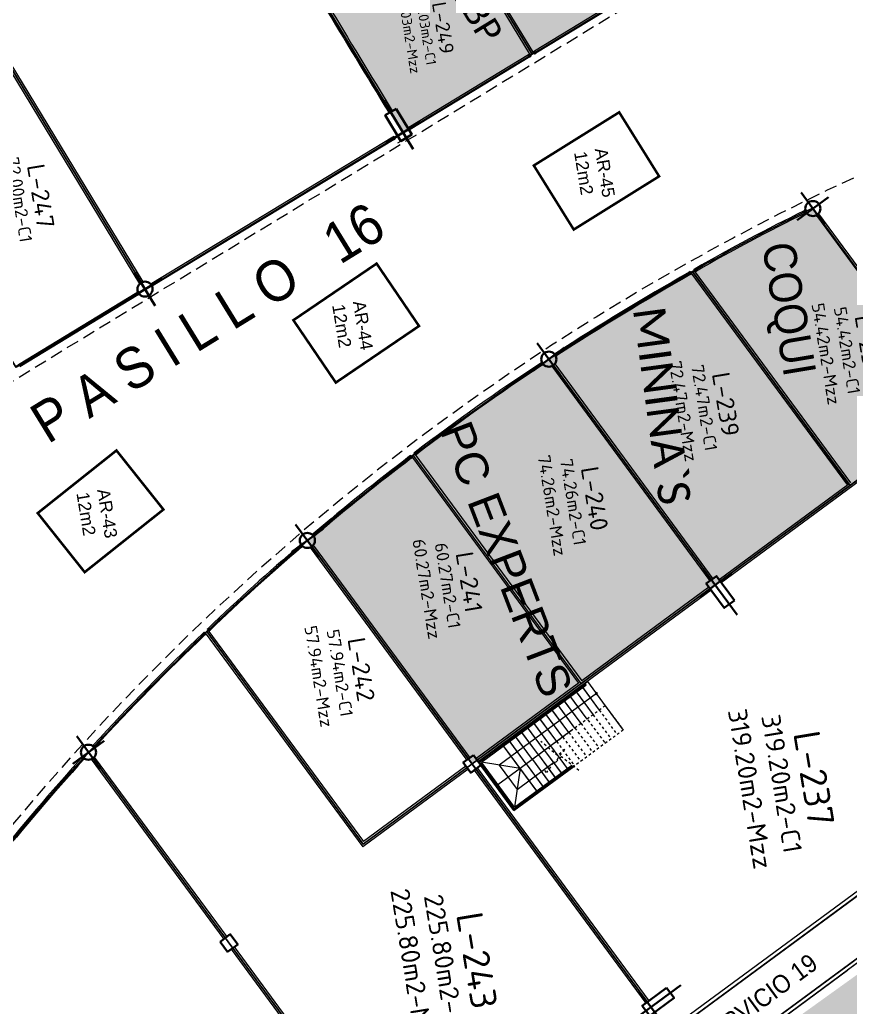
# Model space of a CAD drawing. Header units: metres. Extents: x 2 to 659295185, y -28 to 1124222152.
# Drawn here: x 655513.14 to 655546.15, y 1126177.2 to 1126216.45 of the extents above; entities that cross this region are included whole.
import ezdxf
from ezdxf.enums import TextEntityAlignment as Align

# ---------------------------------------------------------------- set-up
doc = ezdxf.new("R2010")
doc.units = ezdxf.units.M
doc.header["$MEASUREMENT"] = 0
for name, pattern in [('CCSM_C1_CUERPO CK$0$HIDDEN', [0.375, 0.25, -0.125]), ('CCSM_C1_CUERPO NS$0$CONTINUA', [0]), ('CONTINUA', [0]), ('DASHDOT', [1, 0.5, -0.25, 0, -0.25]), ('DASHED', [0.75, 0.5, -0.25]), ('HIDDEN', [0.375, 0.25, -0.125])]:
    doc.linetypes.add(name, pattern=pattern)
doc.layers.get('0').update_dxf_attribs({"linetype": 'CONTINUOUS'})
for name, color, linetype in [('CCSM_C1_CUERPO BJ$0$A-LOCAL ID', 7, 'CONTINUOUS'), ('CCSM_C1_CUERPO BJ$0$ID_Nº LOCAL', 7, 'CONTINUOUS'), ('CCSM_C1_CUERPO G$0$A-AREAS COMERCIALES', 151, 'CONTINUOUS'), ('CCSM_C1_CUERPO G$0$A_Paredes', 2, 'CONTINUOUS'), ('CCSM_C1_CUERPO NS$0$A-FRENTE DE LOCAL', 4, 'CONTINUOUS'), ('CCSM_C1_CUERPO NS$0$A-LOCAL ID', 7, 'CONTINUOUS'), ('CCSM_C1_CUERPO NS$0$A-MARCOS LOCALES', 4, 'CONTINUOUS'), ('CCSM_C1_CUERPO NS$0$A-PARED', 2, 'CCSM_C1_CUERPO NS$0$CONTINUA'), ('CCSM_C1_CUERPO NS$0$ID_AREA EXACTA', 7, 'CONTINUOUS'), ('CCSM_C1_CUERPO NS$0$ID_Nº LOCAL', 7, 'CONTINUOUS'), ('CCSM_C1_CUERPO NS$0$ID_RUBRO', 7, 'CONTINUOUS'), ('CCSM_XREF KIOSKOSE$0$Kiosco General', 154, 'CONTINUOUS')]:
    doc.layers.add(name, color=color, linetype=linetype)
doc.layers.add('CCSM_C1_CUERPO NS$0$A-AREAS COMERCIALES', color=151, linetype='CONTINUOUS', plot=False)
for name, color, linetype, lineweight in [('CCSM_XREF ESTRUCTURA15$0$E-CA-COLUMNA', 2, 'CONTINUOUS', 35), ('CCSM_XREF ESTRUCTURA15$0$E-CN-COLUMNA', 2, 'CONTINUOUS', 35), ('LOCALES ASIGNADOS', 41, 'DASHDOT', 0), ('LOCALES PROPIOS', 101, 'CONTINUA', 0), ('NOMBRES LOCATARIOS', 7, 'CONTINUA', 0), ('XREF ESCALERAS', 252, 'CONTINUOUS', 0)]:
    doc.layers.add(name, color=color, linetype=linetype, lineweight=lineweight)
doc.styles.add('CCSM_C1_CUERPO BJ$0$ROMANS', font='romans__.ttf')
doc.styles.add('CCSM_C1_CUERPO BJ$0$sigo', font='arial.ttf', dxfattribs={"width": 0.9})
doc.styles.add('CCSM_C1_CUERPO NS$0$ROMANS', font='romans__.ttf')
doc.styles.add('CCSM_XREF KIOSKOSE$0$Standard', font='txt')
doc.styles.add('ROMANS', font='romans.shx', dxfattribs={"height": 7.5})
doc.styles.add('SIGO', font='arial.ttf', dxfattribs={"width": 0.9})
doc.styles.get("Standard").update_dxf_attribs({"font": 'tahoma.ttf'})
doc.styles.add('XX', font='')
doc.styles.get('XX').set_extended_font_data('Arial Black')

# ---------------------------------------------------------------- blocks, each defined once
blk = doc.blocks.new('CCSM_C1_CUERPO NS$0$MARCO LOCAL-COLUMNA')
for points in [[(-0.05, -0.05), (-0.05, 0), (0.05, 0), (0.05, -0.05)], [(-0.045, -0.045), (-0.045, -0.005), (0.045, -0.005), (0.045, -0.045)]]:
    blk.add_lwpolyline(points, close=True)
blk = doc.blocks.new('CCSM_C1_CUERPO NS$0$MARCO-PARED')
for points in [[(-0.14, 0.05), (-0.09, 0.05), (-0.09, -0.05), (-0.14, -0.05)], [(-0.135, 0.045), (-0.095, 0.045), (-0.095, -0.045), (-0.135, -0.045)], [(-0.075, 0.05), (-0.075, 0.045), (-0.085, 0.045), (-0.085, 0), (0.085, 0), (0.085, 0.045), (0.075, 0.045), (0.075, 0.05), (0.09, 0.05), (0.09, -0.005), (-0.09, -0.005), (-0.09, 0.05)], [(0.14, 0.05), (0.09, 0.05), (0.09, -0.05), (0.14, -0.05)], [(0.135, 0.045), (0.095, 0.045), (0.095, -0.045), (0.135, -0.045)]]:
    blk.add_lwpolyline(points, close=True)
blk = doc.blocks.new('CCSM_C1_CUERPO NS$0$MARCO LOCAL-PARED')
for points in [[(655585.328, 1126575.539), (655585.378, 1126575.539), (655585.378, 1126575.439), (655585.328, 1126575.439)], [(655585.333, 1126575.534), (655585.373, 1126575.534), (655585.373, 1126575.444), (655585.333, 1126575.444)], [(655585.393, 1126575.539), (655585.393, 1126575.534), (655585.383, 1126575.534), (655585.383, 1126575.489), (655585.553, 1126575.489), (655585.553, 1126575.534), (655585.543, 1126575.534), (655585.543, 1126575.539), (655585.558, 1126575.539), (655585.558, 1126575.484), (655585.378, 1126575.484), (655585.378, 1126575.539)], [(655585.608, 1126575.539), (655585.558, 1126575.539), (655585.558, 1126575.439), (655585.608, 1126575.439)], [(655585.603, 1126575.534), (655585.563, 1126575.534), (655585.563, 1126575.444), (655585.603, 1126575.444)]]:
    blk.add_lwpolyline(points, close=True)
blk = doc.blocks.new('CCSM_C1_CUERPO NS$0$IDENT LOCAL')
at = {"style": 'CCSM_C1_CUERPO NS$0$ROMANS'}
for tag, height, p in [('NºLOCAL', 0.7, (0, 2.404)), ('AREA-EXACTA', 0.5, (0, 1.7)), ('RUBRO', 0.35, (0, 0.85)), ('USO', 0.35, (0, 0))]:
    blk.add_attdef(tag, text='', height=height, dxfattribs=at).set_placement(p, align=Align.BOTTOM_CENTER)
blk = doc.blocks.new('CCSM_XREF ESTRUCTURA15$0$CCSM_COLUM REDONDA')
at = {"color": 5}
for p, q in [((0, 0.774), (0, -0.774)), ((-0.789, 0), (0.789, 0))]:
    blk.add_line(p, q, dxfattribs=at)
blk.add_circle((0, 0), 0.3)
blk = doc.blocks.new('CCSM_XREF ESTRUCTURA15$0$CCSM_COLUMNA REC')
at = {"layer": 'CCSM_XREF ESTRUCTURA15$0$E-CA-COLUMNA'}
blk.add_lwpolyline([(-0.25, -0.25), (0.25, -0.25), (0.25, 0.25), (-0.25, 0.25)], close=True, dxfattribs=at)
blk = doc.blocks.new('CCSM_XREF ESTRUCTURA15$0$COL REC 120X50')
at = {"color": 5}
for p, q in [((0, -0.789), (0, 0.789)), ((-1.474, 0), (0.774, 0))]:
    blk.add_line(p, q, dxfattribs=at)
blk.add_lwpolyline([(-0.95, -0.25), (0.25, -0.25), (0.25, 0.25), (-0.95, 0.25)], close=True)
blk = doc.blocks.new('CCSM_XREF ESTRUCTURA15$0$COLUM L 120x120')
at = {"color": 5}
for p, q in [((0, 1.095), (0, -0.482)), ((1.474, 0), (-0.774, 0))]:
    blk.add_line(p, q, dxfattribs=at)
blk.add_lwpolyline([(0.95, 0.25), (0.25, 0.25), (0.25, 0.95), (-0.25, 0.95), (-0.25, -0.25), (0.95, -0.25)], close=True)
blk = doc.blocks.new('CCSM_C1_CUERPO BJ$0$IDENT LOCAL')
at = {"style": 'CCSM_C1_CUERPO BJ$0$ROMANS'}
for tag, height, p in [('AREA-EXACTA', 0.5, (0.587, 0.096)), ('NºLOCAL', 0.7, (1.17, 0.119)), ('RUBRO', 0.35, (0, 0)), ('USO', 0.35, (-0.587, -0.096))]:
    blk.add_attdef(tag, text='', height=height, rotation=279.3085, dxfattribs=at).set_placement(p, align=Align.BOTTOM_CENTER)
blk = doc.blocks.new('stairs3')
for p, q in [((655563.519, 1126395.991), (655562.335, 1126395.797)), ((655563.519, 1126395.991), (655562.335, 1126395.797)), ((655563.103, 1126391.667), (655565.383, 1126392.04))]:
    blk.add_line(p, q)
at = {"layer": 'XREF ESCALERAS'}
for p, q in [((655564.703, 1126396.185), (655563.519, 1126395.991)), ((655564.703, 1126396.185), (655563.519, 1126395.991)), ((655565.575, 1126390.866), (655564.703, 1126396.185)), ((655565.575, 1126390.866), (655564.703, 1126396.185)), ((655564.752, 1126395.889), (655563.568, 1126395.695)), ((655564.663, 1126395.874), (655563.568, 1126395.695)), ((655564.111, 1126396.088), (655564.887, 1126391.356)), ((655565.472, 1126390.94), (655564.637, 1126396.034)), ((655565.529, 1126390.899), (655564.686, 1126396.041)), ((655564.752, 1126395.889), (655564.712, 1126395.882)), ((655564.8, 1126395.593), (655563.616, 1126395.399)), ((655564.711, 1126395.578), (655563.616, 1126395.399)), ((655564.8, 1126395.593), (655564.761, 1126395.586)), ((655563.665, 1126395.103), (655564.849, 1126395.297)), ((655563.665, 1126395.103), (655564.76, 1126395.282)), ((655563.713, 1126394.807), (655564.897, 1126395.001)), ((655563.713, 1126394.807), (655564.808, 1126394.986)), ((655564.809, 1126395.29), (655564.849, 1126395.297)), ((655564.858, 1126394.994), (655564.897, 1126395.001)), ((655563.762, 1126394.511), (655564.946, 1126394.705)), ((655563.762, 1126394.511), (655564.857, 1126394.69)), ((655564.906, 1126394.698), (655564.946, 1126394.705)), ((655563.785, 1126394.367), (655564.198, 1126391.846)), ((655563.81, 1126394.215), (655564.994, 1126394.409)), ((655563.81, 1126394.215), (655564.906, 1126394.394)), ((655564.955, 1126394.402), (655564.994, 1126394.409)), ((655563.859, 1126393.919), (655565.043, 1126394.113)), ((655563.859, 1126393.919), (655564.954, 1126394.098)), ((655563.907, 1126393.622), (655565.091, 1126393.817)), ((655563.907, 1126393.622), (655565.003, 1126393.802)), ((655565.003, 1126394.106), (655565.043, 1126394.113)), ((655565.052, 1126393.81), (655565.091, 1126393.817)), ((655562.762, 1126393.435), (655562.723, 1126393.428)), ((655563.956, 1126393.326), (655565.14, 1126393.521)), ((655563.956, 1126393.326), (655565.051, 1126393.506)), ((655565.1, 1126393.514), (655565.14, 1126393.521)), ((655563.207, 1126390.478), (655562.73, 1126393.384)), ((655563.24, 1126390.524), (655562.772, 1126393.38)), ((655562.811, 1126393.139), (655562.772, 1126393.132)), ((655563.207, 1126390.478), (655562.787, 1126393.04)), ((655564.004, 1126393.03), (655562.82, 1126392.836)), ((655563.281, 1126390.581), (655562.823, 1126393.374)), ((655563.956, 1126393.326), (655562.86, 1126393.147)), ((655564.004, 1126393.03), (655562.909, 1126392.851)), ((655564.004, 1126393.03), (655565.188, 1126393.224)), ((655564.004, 1126393.03), (655565.1, 1126393.21)), ((655565.149, 1126393.218), (655565.188, 1126393.224)), ((655562.86, 1126392.843), (655562.82, 1126392.836)), ((655564.053, 1126392.734), (655562.869, 1126392.54)), ((655564.053, 1126392.734), (655562.957, 1126392.555)), ((655563.703, 1126391.159), (655563.412, 1126392.933)), ((655564.026, 1126392.897), (655564.198, 1126391.846)), ((655564.053, 1126392.734), (655565.237, 1126392.928)), ((655564.053, 1126392.734), (655565.148, 1126392.914)), ((655564.101, 1126392.438), (655565.286, 1126392.632)), ((655564.101, 1126392.438), (655565.197, 1126392.618)), ((655565.198, 1126392.922), (655565.237, 1126392.928)), ((655565.246, 1126392.626), (655565.286, 1126392.632)), ((655562.908, 1126392.547), (655562.869, 1126392.54)), ((655564.101, 1126392.438), (655562.917, 1126392.244)), ((655562.957, 1126392.251), (655562.917, 1126392.244)), ((655564.101, 1126392.438), (655563.006, 1126392.259)), ((655564.15, 1126392.142), (655565.334, 1126392.336)), ((655564.15, 1126392.142), (655565.245, 1126392.322)), ((655565.295, 1126392.33), (655565.334, 1126392.336)), ((655564.15, 1126392.142), (655562.966, 1126391.948)), ((655563.005, 1126391.955), (655562.966, 1126391.948)), ((655563.014, 1126391.652), (655565.383, 1126392.04)), ((655564.15, 1126392.142), (655563.054, 1126391.963)), ((655563.103, 1126391.667), (655565.294, 1126392.026)), ((655564.198, 1126391.846), (655563.282, 1126390.581)), ((655564.198, 1126391.846), (655565.471, 1126390.94)), ((655564.198, 1126391.846), (655564.376, 1126390.761)), ((655565.343, 1126392.034), (655565.383, 1126392.04)), ((655563.014, 1126391.652), (655563.054, 1126391.659)), ((655564.887, 1126391.356), (655563.703, 1126391.162)), ((655563.207, 1126390.478), (655565.575, 1126390.866)), ((655563.207, 1126390.478), (655565.575, 1126390.866)), ((655563.24, 1126390.524), (655565.529, 1126390.899)), ((655563.281, 1126390.581), (655565.472, 1126390.94)), ((655564.384, 1126390.711), (655564.391, 1126390.672)), ((655564.384, 1126390.711), (655564.391, 1126390.672)), ((655565.529, 1126390.899), (655565.575, 1126390.866)), ((655563.24, 1126390.524), (655563.207, 1126390.478))]:
    blk.add_line(p, q, dxfattribs=at)
at = {"layer": 'XREF ESCALERAS', "linetype": 'HIDDEN', "ltscale": 0.02}
for p, q in [((655563.519, 1126395.991), (655562.335, 1126395.797)), ((655562.335, 1126395.797), (655562.73, 1126393.384)), ((655563.568, 1126395.695), (655562.383, 1126395.501)), ((655563.616, 1126395.399), (655562.432, 1126395.205)), ((655563.616, 1126395.103), (655562.432, 1126394.909)), ((655563.713, 1126394.807), (655562.529, 1126394.613)), ((655563.762, 1126394.511), (655562.577, 1126394.317)), ((655563.81, 1126394.215), (655562.626, 1126394.02)), ((655563.859, 1126393.919), (655562.674, 1126393.724))]:
    blk.add_line(p, q, dxfattribs=at)
at = {"layer": 'XREF ESCALERAS', "linetype": 'CCSM_C1_CUERPO CK$0$HIDDEN', "ltscale": 0.02}
for p, q in [((655563.519, 1126395.991), (655563.785, 1126394.367)), ((655563.519, 1126395.991), (655564.026, 1126392.897)), ((655563.907, 1126393.622), (655562.723, 1126393.428)), ((655562.787, 1126393.04), (655562.73, 1126393.384)), ((655563.956, 1126393.326), (655562.772, 1126393.132))]:
    blk.add_line(p, q, dxfattribs=at)
for points in [[(655562.479, 1126393.412), (655563.342, 1126393.318), (655563.365, 1126392.919), (655563.46, 1126393.624), (655563.491, 1126393.243), (655564.362, 1126393.185)], [(655563.606, 1126391.749), (655563.412, 1126392.933), (655563.342, 1126392.457), (655563.486, 1126392.485)]]:
    blk.add_lwpolyline(points, dxfattribs=at)
at = {"layer": 'XREF ESCALERAS'}
blk.add_circle((655564.111, 1126396.088), 0.0379, dxfattribs=at)
blk.add_arc((655564.662, 1126396.031), 0.0258, 22.8201, 174.2948, dxfattribs=at)
blk = doc.blocks.new('IDENT LOCAL')
at = {"style": 'ROMANS'}
for tag, height, p in [('NºLOCAL', 0.7, (0, 1.514)), ('AREA-EXACTA', 0.5, (0, 0.85)), ('RUBRO', 0.35, (0, 0)), ('USO', 0.35, (0, -0.85))]:
    blk.add_attdef(tag, text='', height=height, dxfattribs=at).set_placement(p, align=Align.BOTTOM_CENTER)

msp = doc.modelspace()

# ---------------------------------------------------------------- hatches: boundary and pattern name
at = {"layer": 'LOCALES ASIGNADOS'}
for points in [[(655538.633, 1126218.2003), (655535.5201, 1126223.3357), (655530.3859, 1126220.2177), (655533.504, 1126215.0869)], [(655531.118, 1126186.8678), (655540.7803, 1126193.984), (655534.1729, 1126202.9554), (655532.5002, 1126201.8318), (655530.1558, 1126200.1664), (655528.7791, 1126199.1404), (655527.7193, 1126198.3171), (655526.4931, 1126197.3416), (655524.5736, 1126195.7537)]]:
    msp.add_hatch(color=256, dxfattribs=at).paths.add_polyline_path(points)
h = msp.add_hatch(color=256, dxfattribs=at)
edge = h.paths.add_edge_path()
edge.add_arc((655975.9593, 1126497.1278), 571.6129, 216.511196, 228.853005)
edge.add_line((655599.8419, 1126066.6896), (655654.2207, 1126142.3808))
edge.add_line((655654.2207, 1126142.3808), (655642.4814, 1126214.0024))
edge.add_line((655642.4814, 1126214.0024), (655582.0935, 1126204.1044))
edge.add_line((655582.0935, 1126204.1044), (655516.5308, 1126157.0296))
h = msp.add_hatch(color=256, dxfattribs=at)
h.dxf.hatch_style = 1
edge = h.paths.add_edge_path()
edge.add_line((655550.4425, 1126201.1002), (655544.6568, 1126208.9628))
edge.add_arc((655577.3099, 1126141.6386), 74.825, 115.873988, 120.011196)
edge.add_line((655539.8848, 1126206.4316), (655546.1446, 1126197.9348))
edge.add_line((655546.1446, 1126197.9348), (655550.4425, 1126201.1002))
h = msp.add_hatch(color=256, dxfattribs=at)
h.dxf.hatch_style = 1
h.paths.add_polyline_path([(655539.8804, 1126206.4348), (655539.2665, 1126206.0764), (655538.3795, 1126205.5598), (655537.1941, 1126204.8521), (655536.1976, 1126204.2415), (655535.2521, 1126203.6485), (655534.1729, 1126202.9554), (655540.7803, 1126193.984), (655546.142, 1126197.9328)])
at = {"layer": 'LOCALES PROPIOS'}
msp.add_hatch(color=101, dxfattribs=at).paths.add_polyline_path([(655533.504, 1126215.0869), (655530.3859, 1126220.2177), (655525.2427, 1126217.0943), (655528.3786, 1126211.9716)])

# ---------------------------------------------------------------- linework, layer by layer
for points in [[(655539.8804, 1126206.4348), (655546.142, 1126197.9328), (655540.7803, 1126193.984), (655534.1729, 1126202.9554), (655535.2521, 1126203.6485), (655536.1976, 1126204.2415), (655537.1941, 1126204.8521), (655538.3795, 1126205.5598), (655539.2665, 1126206.0764), (655539.8804, 1126206.4348)], [(655534.1729, 1126202.9554), (655540.7803, 1126193.984), (655531.118, 1126186.8678), (655524.5736, 1126195.7537), (655526.4931, 1126197.3416), (655527.7193, 1126198.3171), (655528.7791, 1126199.1404), (655530.1558, 1126200.1664), (655532.5002, 1126201.8318), (655534.1729, 1126202.9554)], [(655557.707, 1126191.2366), (655550.4425, 1126201.1002), (655531.118, 1126186.8678), (655539.0051, 1126176.1587), (655531.118, 1126186.8678), (655550.4425, 1126201.1002), (655558.3296, 1126190.3911), (655539.0051, 1126176.1587)], [(655550.4426, 1126201.1001), (655531.118, 1126186.8678), (655539.0047, 1126176.1584), (655558.3297, 1126190.3911), (655550.4425, 1126201.1002)], [(655524.5787, 1126195.7468), (655539.0051, 1126176.1587), (655518.8754, 1126161.3334), (655507.4987, 1126176.776), (655508.793, 1126178.5898), (655511.8034, 1126182.5641), (655513.0356, 1126184.0759), (655514.4291, 1126185.7131), (655515.1944, 1126186.5815), (655515.877, 1126187.3262), (655517.29, 1126188.8437), (655518.3436, 1126189.9339), (655520.0432, 1126191.6229), (655521.3865, 1126192.9001), (655522.237, 1126193.6837), (655523.1271, 1126194.4838), (655523.8599, 1126195.1278), (655524.5787, 1126195.7468), (655524.6051, 1126195.7109)], [(655515.8719, 1126187.3331), (655529.3428, 1126169.0426), (655518.8765, 1126161.332), (655507.5003, 1126176.7782), (655508.7948, 1126178.5886), (655512.3024, 1126183.1838), (655515.8719, 1126187.3331)]]:
    msp.add_lwpolyline(points)
at = {"linetype": 'Continuous'}
msp.add_lwpolyline([(655513.5699, 1126202.9726), (655513.6979, 1126203.0508)], dxfattribs=at)
msp.add_lwpolyline([(655513.5699, 1126202.9726), (655513.6979, 1126203.0508)], dxfattribs=at)
at = {"layer": 'CCSM_C1_CUERPO G$0$A-AREAS COMERCIALES', "lineweight": 5}
msp.add_lwpolyline([(655641.3334, 1126213.7383), (655641.3576, 1126213.5902), (655642.5917, 1126213.7925), (655654.2996, 1126142.3627), (655599.8529, 1126066.5759, -0.053332), (655516.3654, 1126157.001), (655579.6821, 1126203.6331)], format="xyb", close=True, dxfattribs=at)
msp.add_lwpolyline([(655646.49, 1126190.0099), (655654.2997, 1126142.363), (655599.8531, 1126066.5761, -0.053332), (655516.3656, 1126157.0013), (655579.6822, 1126203.6334), (655641.3335, 1126213.7385), (655641.3578, 1126213.5905), (655642.5919, 1126213.7927), (655643.9016, 1126205.8023), (655639.7982, 1126205.1297), (655641.0926, 1126197.2328), (655636.3132, 1126196.4494), (655637.6072, 1126188.5547), (655646.49, 1126190.0099)], format="xyb", dxfattribs=at)
at = {"layer": 'CCSM_C1_CUERPO G$0$A_Paredes', "lineweight": 5}
for p, q in [((655516.5759, 1126156.9698), (655579.6969, 1126203.4838)), ((655520.2087, 1126162.3155), (655558.39, 1126190.4356)), ((655537.5428, 1126172.4117), (655546.0459, 1126178.6742))]:
    msp.add_line(p, q, dxfattribs=at)
for points in [[(655529.3142, 1126169.2078), (655558.1802, 1126190.4674), (655557.6465, 1126191.1921)], [(655552.6337, 1126184.3331), (655552.9301, 1126183.9306), (655537.2175, 1126172.3584)], [(655536.4976, 1126171.8283), (655552.9303, 1126183.9308)], [(655537.2175, 1126172.3584), (655552.9301, 1126183.9306)], [(655549.5121, 1126181.2269), (655546.0459, 1126178.6742)]]:
    msp.add_lwpolyline(points, dxfattribs=at)
at = {"layer": 'CCSM_C1_CUERPO NS$0$A-AREAS COMERCIALES', "lineweight": 5}
msp.add_lwpolyline([(655515.3484, 1126233.6921, -0.0057824), (655509.271, 1126244.5209), (655487.3743, 1126232.5624, 0.0115459), (655500.785, 1126209.2537), (655511.892, 1126215.9989), (655518.1201, 1126205.7416), (655528.3768, 1126211.9705, -0.0056976), (655515.3484, 1126233.6921, -0.0112201)], format="xyb", dxfattribs=at)
for points in [[(655538.6335, 1126218.1995), (655535.5158, 1126223.3331), (655530.3875, 1126220.2187), (655533.5052, 1126215.085)], [(655533.5052, 1126215.085), (655530.3875, 1126220.2187), (655525.2591, 1126217.1042), (655528.3768, 1126211.9705)], [(655539.0051, 1126176.1587), (655558.3297, 1126190.3911), (655550.4425, 1126201.1002), (655531.118, 1126186.8678)], [(655539.0051, 1126176.1587), (655558.3297, 1126190.3911), (655550.4425, 1126201.1002), (655531.118, 1126186.8678)]]:
    msp.add_lwpolyline(points, close=True, dxfattribs=at)
for points in [[(655512.966, 1126202.6703), (655518.1201, 1126205.7416), (655511.892, 1126215.9989), (655506.7627, 1126212.8839), (655508.1485, 1126210.5961), (655508.1485, 1126210.5961), (655508.1529, 1126210.5908), (655512.966, 1126202.6703)], [(655512.966, 1126202.6703), (655508.152, 1126210.5903), (655506.7632, 1126212.8832), (655511.8877, 1126215.9962), (655518.12, 1126205.7416), (655512.9936, 1126202.6235), (655512.966, 1126202.6703)]]:
    msp.add_lwpolyline(points, dxfattribs=at)
for points in [[(655550.4425, 1126201.1002), (655544.6568, 1126208.9628, 0.0180539), (655539.8848, 1126206.4316), (655546.1446, 1126197.9348)], [(655546.1446, 1126197.9348), (655539.8842, 1126206.4297, 0.0151278), (655534.1729, 1126202.9554), (655540.7803, 1126193.984)], [(655535.4614, 1126190.0667), (655528.7808, 1126199.138, -0.0176521), (655534.1729, 1126202.9554), (655540.7803, 1126193.984)], [(655535.4614, 1126190.0667), (655528.7809, 1126199.1381, 0.0127282), (655524.5736, 1126195.7537), (655531.118, 1126186.8678)], [(655531.118, 1126186.8678), (655524.5787, 1126195.7468, 0.014028), (655520.57, 1126192.1298), (655526.7919, 1126183.6817)], [(655539.0051, 1126176.1587), (655531.118, 1126186.8678), (655526.7919, 1126183.6817), (655520.57, 1126192.1298, 0.0173505), (655515.877, 1126187.3262), (655529.3428, 1126169.0426)], [(655529.3428, 1126169.0426), (655515.8719, 1126187.3331, 0.0316405), (655508.2591, 1126177.8336), (655508.0543, 1126177.977), (655507.358, 1126176.9714), (655507.391, 1126176.9223), (655518.8753, 1126161.3334)]]:
    msp.add_lwpolyline(points, format="xyb", close=True, dxfattribs=at)
at = {"layer": 'CCSM_C1_CUERPO NS$0$A-FRENTE DE LOCAL', "lineweight": 5}
for p, q in [((655538.3083, 1126218.0606), (655533.5987, 1126215.2006)), ((655538.3602, 1126217.9752), (655533.6509, 1126215.1153)), ((655533.3598, 1126215.0546), (655528.6072, 1126212.1691)), ((655533.412, 1126214.9693), (655528.6591, 1126212.0836)), ((655527.9662, 1126211.7797), (655518.3933, 1126205.966)), ((655528.0181, 1126211.6942), (655518.4452, 1126205.8806)), ((655544.8046, 1126208.6711), (655550.2244, 1126201.3121)), ((655544.8851, 1126208.7304), (655550.3049, 1126201.3714)), ((655513.087, 1126202.7392), (655517.7949, 1126205.6027)), ((655517.8469, 1126205.5172), (655513.1405, 1126202.6516))]:
    msp.add_line(p, q, dxfattribs=at)
for centre, radius, start, end in [((655576.0013, 1126144.0898), 72.0961, 116.066166, 119.967376), ((655577.3529, 1126141.5537), 74.8684, 116.142412, 119.894874), ((655594.9816, 1126109.4027), 111.63, 119.657562, 122.844036), ((655594.9853, 1126109.3967), 111.5371, 119.657959, 122.843745), ((655586.9801, 1126122.5639), 96.2339, 123.508459, 127.152896), ((655586.9802, 1126122.5638), 96.134, 123.508427, 127.152801), ((655586.8296, 1126122.7575), 95.9886, 127.318224, 130.250767), ((655586.8297, 1126122.7574), 95.8888, 127.318308, 130.250804), ((655573.7772, 1126137.2092), 76.5161, 130.307793, 133.986999), ((655573.7812, 1126137.2048), 76.422, 130.307415, 133.987503), ((655581.6711, 1126127.5813), 88.9311, 133.517965, 137.531973), ((655581.6721, 1126127.5803), 88.8324, 133.51873, 137.532069), ((655587.149, 1126122.3783), 96.484, 137.865049, 144.318506), ((655587.1513, 1126122.3764), 96.3869, 137.86507, 144.317641)]:
    msp.add_arc(centre, radius, start, end, dxfattribs=at)
at = {"layer": 'CCSM_C1_CUERPO NS$0$A-PARED', "lineweight": 5}
for p, q in [((655533.4412, 1126215.0458), (655530.3623, 1126220.1157)), ((655533.5692, 1126215.124), (655530.4905, 1126220.1935)), ((655511.9568, 1126215.7457), (655517.9052, 1126205.951)), ((655511.9568, 1126215.7457), (655517.9052, 1126205.951)), ((655512.085, 1126215.8236), (655518.0334, 1126206.0288)), ((655512.085, 1126215.8236), (655518.0334, 1126206.0288)), ((655533.5692, 1126215.124), (655533.4412, 1126215.0458)), ((655528.1647, 1126211.5492), (655528.2929, 1126211.6271)), ((655539.8212, 1126206.3942), (655539.9529, 1126206.4683)), ((655539.8212, 1126206.3942), (655546.0398, 1126197.9507)), ((655539.9529, 1126206.4683), (655546.1605, 1126198.0396)), ((655534.2848, 1126202.677), (655540.5716, 1126194.1408)), ((655534.4056, 1126202.7659), (655540.6924, 1126194.2297)), ((655528.7193, 1126199.095), (655528.8388, 1126199.1858)), ((655524.6855, 1126195.4753), (655530.9093, 1126187.0246)), ((655524.8062, 1126195.5643), (655531.0301, 1126187.1136)), ((655520.6198, 1126192.1886), (655520.5101, 1126192.0846)), ((655520.5102, 1126192.0844), (655526.776, 1126183.5768)), ((655520.6196, 1126192.1888), (655526.8078, 1126183.7866)), ((655515.9838, 1126187.0548), (655521.247, 1126179.9084)), ((655516.1046, 1126187.1437), (655521.3678, 1126179.9974)), ((655530.9611, 1126186.6591), (655526.776, 1126183.5768)), ((655530.8722, 1126186.7799), (655526.8078, 1126183.7866)), ((655531.2058, 1126186.622), (655538.0255, 1126177.3623)), ((655531.3266, 1126186.711), (655538.1463, 1126177.4513)), ((655521.5435, 1126179.5058), (655528.3632, 1126170.2461)), ((655521.6643, 1126179.5948), (655528.484, 1126170.3351))]:
    msp.add_line(p, q, dxfattribs=at)
at = {"layer": 'CCSM_C1_CUERPO NS$0$A-PARED', "linetype": 'Continuous', "lineweight": 5}
for points in [[(655522.5768, 1126221.3763, -0.0000562), (655527.82, 1126212.7439, -0.0000562)], [(655525.3617, 1126217.0788, -0.0000277), (655527.9473, 1126212.8212)]]:
    msp.add_lwpolyline(points, format="xyb", dxfattribs=at)
at = {"layer": 'CCSM_C1_CUERPO NS$0$A-PARED', "lineweight": 5}
for points in [[(655550.2857, 1126200.8915), (655541.026, 1126194.0718)], [(655528.8394, 1126199.1848), (655535.4773, 1126190.1715)], [(655528.7186, 1126199.0959), (655535.3565, 1126190.0826)], [(655546.0398, 1126197.9507), (655540.9371, 1126194.1926)], [(655540.6234, 1126193.7753), (655531.3637, 1126186.9556)], [(655540.5345, 1126193.8961), (655535.4773, 1126190.1715)], [(655535.3565, 1126190.0826), (655531.2748, 1126187.0764)]]:
    msp.add_lwpolyline(points, dxfattribs=at)
at = {"layer": 'CCSM_XREF KIOSKOSE$0$Kiosco General', "linetype": 'DASHED', "lineweight": 5}
msp.add_lwpolyline([(655553.9844, 1126227.1727), (655561.0349, 1126215.6029, 0.1763536), (655507.3778, 1126177.2268), (655497.1024, 1126192.4818)], format="xyb", close=True, dxfattribs=at)
at = {"layer": 'CCSM_XREF KIOSKOSE$0$Kiosco General', "linetype": 'DASHED', "lineweight": 5, "const_width": 0.1}
for points in [[(655535.1613, 1126208.108), (655538.5554, 1126210.2246), (655536.968, 1126212.7702), (655533.5739, 1126210.6536)], [(655529.0114, 1126204.2744), (655527.325, 1126206.7555), (655524.0168, 1126204.5069), (655525.7032, 1126202.0258)], [(655518.8516, 1126196.9809), (655516.9838, 1126199.3285), (655513.8536, 1126196.8382), (655515.7214, 1126194.4905)]]:
    msp.add_lwpolyline(points, close=True, dxfattribs=at)

# ---------------------------------------------------------------- block references
at = {"layer": 'CCSM_C1_CUERPO BJ$0$A-LOCAL ID', "lineweight": 5}
ref = msp.add_blockref('CCSM_C1_CUERPO BJ$0$IDENT LOCAL', (655522.1653, 1126201.8704), dxfattribs=dict(at, xscale=1.249999999949818, yscale=1.249999999949818, zscale=1.249999999949818, rotation=31.56480301885282))
ref.add_attrib('NºLOCAL', 'P A S I L L O   16', dxfattribs={"layer": 'CCSM_C1_CUERPO BJ$0$ID_Nº LOCAL', "height": 1.625, "rotation": 31.5648, "style": 'CCSM_C1_CUERPO BJ$0$sigo', "width": 0.9}).set_placement((655521.2819, 1126203.3082), align=Align.BOTTOM_CENTER)
ref = msp.add_blockref('CCSM_C1_CUERPO BJ$0$IDENT LOCAL', (655541.2966, 1126174.3479), dxfattribs=dict(at, xscale=0.8999999999888719, yscale=0.8999999999888719, zscale=0.8999999999888719, rotation=36.34546592928829))
ref.add_attrib('NºLOCAL', 'PASILLO DE SERVICIO 19', dxfattribs={"layer": 'CCSM_C1_CUERPO BJ$0$ID_Nº LOCAL', "height": 0.72, "rotation": 36.34547, "style": 'CCSM_C1_CUERPO BJ$0$sigo', "width": 0.9}).set_placement((655540.5765, 1126175.3265), align=Align.BOTTOM_CENTER)
at = {"layer": 'CCSM_C1_CUERPO NS$0$A-FRENTE DE LOCAL', "lineweight": 5}
for p, rotation in [((655528.779, 1126199.1404), 217.2413642363338), ((655520.57, 1126192.1297), 223.4766114236101)]:
    msp.add_blockref('CCSM_C1_CUERPO NS$0$MARCO-PARED', p, dxfattribs=dict(at, rotation=rotation))
at = {"layer": 'CCSM_C1_CUERPO NS$0$A-LOCAL ID', "lineweight": 5}
ref = msp.add_blockref('CCSM_C1_CUERPO NS$0$IDENT LOCAL', (655527.6268, 1126215.7408), dxfattribs=dict(at, xscale=0.799999999911554, yscale=0.799999999911554, zscale=0.799999999911554, rotation=279.3084512513081))
ref.add_attrib('AREA-EXACTA', '36.03m2-C1', dxfattribs={"layer": 'CCSM_C1_CUERPO NS$0$ID_AREA EXACTA', "height": 0.4, "rotation": 279.30845, "style": 'CCSM_C1_CUERPO NS$0$ROMANS'}).set_placement((655528.9689, 1126215.9608), align=Align.BOTTOM_CENTER)
ref.add_attrib('RUBRO', '36.03m2-Mzz', dxfattribs={"layer": 'CCSM_C1_CUERPO NS$0$ID_RUBRO', "height": 0.4, "rotation": 279.30845, "style": 'CCSM_C1_CUERPO NS$0$ROMANS'}).set_placement((655528.2978, 1126215.8508), align=Align.BOTTOM_CENTER)
ref.add_attrib('NºLOCAL', 'L-249', dxfattribs={"layer": 'CCSM_C1_CUERPO NS$0$ID_Nº LOCAL', "height": 0.56, "rotation": 279.30845, "style": 'CCSM_C1_CUERPO NS$0$ROMANS'}).set_placement((655529.5248, 1126216.0519), align=Align.BOTTOM_CENTER)
ref = msp.add_blockref('CCSM_C1_CUERPO NS$0$IDENT LOCAL', (655511.0508, 1126208.9569), dxfattribs=dict(at, rotation=279.3084512535203))
ref.add_attrib('AREA-EXACTA', '72.00m2-C1', dxfattribs={"layer": 'CCSM_C1_CUERPO NS$0$ID_AREA EXACTA', "height": 0.5, "rotation": 279.30845, "style": 'CCSM_C1_CUERPO NS$0$ROMANS'}).set_placement((655512.7285, 1126209.2319), align=Align.BOTTOM_CENTER)
ref.add_attrib('RUBRO', '72.00m2-Mzz', dxfattribs={"layer": 'CCSM_C1_CUERPO NS$0$ID_RUBRO', "height": 0.5, "rotation": 279.30845, "style": 'CCSM_C1_CUERPO NS$0$ROMANS'}).set_placement((655511.8897, 1126209.0944), align=Align.BOTTOM_CENTER)
ref.add_attrib('NºLOCAL', 'L-247', dxfattribs={"layer": 'CCSM_C1_CUERPO NS$0$ID_Nº LOCAL', "height": 0.7, "rotation": 279.30845, "style": 'CCSM_C1_CUERPO NS$0$ROMANS'}).set_placement((655513.4234, 1126209.3458), align=Align.BOTTOM_CENTER)
ref = msp.add_blockref('CCSM_C1_CUERPO NS$0$IDENT LOCAL', (655543.9528, 1126202.9643), dxfattribs=dict(at, rotation=279.3084512535203))
ref.add_attrib('AREA-EXACTA', '54.42m2-C1', dxfattribs={"layer": 'CCSM_C1_CUERPO NS$0$ID_AREA EXACTA', "height": 0.5, "rotation": 279.30845, "style": 'CCSM_C1_CUERPO NS$0$ROMANS'}).set_placement((655545.6304, 1126203.2393), align=Align.BOTTOM_CENTER)
ref.add_attrib('RUBRO', '54.42m2-Mzz', dxfattribs={"layer": 'CCSM_C1_CUERPO NS$0$ID_RUBRO', "height": 0.5, "rotation": 279.30845, "style": 'CCSM_C1_CUERPO NS$0$ROMANS'}).set_placement((655544.7916, 1126203.1018), align=Align.BOTTOM_CENTER)
ref.add_attrib('NºLOCAL', 'L-238', dxfattribs={"layer": 'CCSM_C1_CUERPO NS$0$ID_Nº LOCAL', "height": 0.7, "rotation": 279.30845, "style": 'CCSM_C1_CUERPO NS$0$ROMANS'}).set_placement((655546.3254, 1126203.3532), align=Align.BOTTOM_CENTER)
ref = msp.add_blockref('CCSM_C1_CUERPO NS$0$IDENT LOCAL', (655538.2782, 1126200.6851), dxfattribs=dict(at, rotation=279.3084512535203))
ref.add_attrib('AREA-EXACTA', '72.47m2-C1', dxfattribs={"layer": 'CCSM_C1_CUERPO NS$0$ID_AREA EXACTA', "height": 0.5, "rotation": 279.30845, "style": 'CCSM_C1_CUERPO NS$0$ROMANS'}).set_placement((655539.9558, 1126200.9601), align=Align.BOTTOM_CENTER)
ref.add_attrib('RUBRO', '72.47m2-Mzz', dxfattribs={"layer": 'CCSM_C1_CUERPO NS$0$ID_RUBRO', "height": 0.5, "rotation": 279.30845, "style": 'CCSM_C1_CUERPO NS$0$ROMANS'}).set_placement((655539.117, 1126200.8226), align=Align.BOTTOM_CENTER)
ref.add_attrib('NºLOCAL', 'L-239', dxfattribs={"layer": 'CCSM_C1_CUERPO NS$0$ID_Nº LOCAL', "height": 0.7, "rotation": 279.30845, "style": 'CCSM_C1_CUERPO NS$0$ROMANS'}).set_placement((655540.6508, 1126201.074), align=Align.BOTTOM_CENTER)
ref = msp.add_blockref('CCSM_C1_CUERPO NS$0$IDENT LOCAL', (655533.0654, 1126196.9393), dxfattribs=dict(at, rotation=279.3084512535203))
ref.add_attrib('AREA-EXACTA', '74.26m2-C1', dxfattribs={"layer": 'CCSM_C1_CUERPO NS$0$ID_AREA EXACTA', "height": 0.5, "rotation": 279.30845, "style": 'CCSM_C1_CUERPO NS$0$ROMANS'}).set_placement((655534.743, 1126197.2142), align=Align.BOTTOM_CENTER)
ref.add_attrib('RUBRO', '74.26m2-Mzz', dxfattribs={"layer": 'CCSM_C1_CUERPO NS$0$ID_RUBRO', "height": 0.5, "rotation": 279.30845, "style": 'CCSM_C1_CUERPO NS$0$ROMANS'}).set_placement((655533.9042, 1126197.0767), align=Align.BOTTOM_CENTER)
ref.add_attrib('NºLOCAL', 'L-240', dxfattribs={"layer": 'CCSM_C1_CUERPO NS$0$ID_Nº LOCAL', "height": 0.7, "rotation": 279.30845, "style": 'CCSM_C1_CUERPO NS$0$ROMANS'}).set_placement((655535.4379, 1126197.3281), align=Align.BOTTOM_CENTER)
ref = msp.add_blockref('CCSM_C1_CUERPO NS$0$IDENT LOCAL', (655528.0793, 1126193.6192), dxfattribs=dict(at, rotation=279.3084512535203))
ref.add_attrib('AREA-EXACTA', '60.27m2-C1', dxfattribs={"layer": 'CCSM_C1_CUERPO NS$0$ID_AREA EXACTA', "height": 0.5, "rotation": 279.30845, "style": 'CCSM_C1_CUERPO NS$0$ROMANS'}).set_placement((655529.7569, 1126193.8942), align=Align.BOTTOM_CENTER)
ref.add_attrib('RUBRO', '60.27m2-Mzz', dxfattribs={"layer": 'CCSM_C1_CUERPO NS$0$ID_RUBRO', "height": 0.5, "rotation": 279.30845, "style": 'CCSM_C1_CUERPO NS$0$ROMANS'}).set_placement((655528.9181, 1126193.7567), align=Align.BOTTOM_CENTER)
ref.add_attrib('NºLOCAL', 'L-241', dxfattribs={"layer": 'CCSM_C1_CUERPO NS$0$ID_Nº LOCAL', "height": 0.7, "rotation": 279.30845, "style": 'CCSM_C1_CUERPO NS$0$ROMANS'}).set_placement((655530.4519, 1126194.0081), align=Align.BOTTOM_CENTER)
ref = msp.add_blockref('CCSM_C1_CUERPO NS$0$IDENT LOCAL', (655523.7916, 1126190.145), dxfattribs=dict(at, rotation=279.3084512535203))
ref.add_attrib('AREA-EXACTA', '57.94m2-C1', dxfattribs={"layer": 'CCSM_C1_CUERPO NS$0$ID_AREA EXACTA', "height": 0.5, "rotation": 279.30845, "style": 'CCSM_C1_CUERPO NS$0$ROMANS'}).set_placement((655525.4692, 1126190.4199), align=Align.BOTTOM_CENTER)
ref.add_attrib('RUBRO', '57.94m2-Mzz', dxfattribs={"layer": 'CCSM_C1_CUERPO NS$0$ID_RUBRO', "height": 0.5, "rotation": 279.30845, "style": 'CCSM_C1_CUERPO NS$0$ROMANS'}).set_placement((655524.6304, 1126190.2825), align=Align.BOTTOM_CENTER)
ref.add_attrib('NºLOCAL', 'L-242', dxfattribs={"layer": 'CCSM_C1_CUERPO NS$0$ID_Nº LOCAL', "height": 0.7, "rotation": 279.30845, "style": 'CCSM_C1_CUERPO NS$0$ROMANS'}).set_placement((655526.1641, 1126190.5339), align=Align.BOTTOM_CENTER)
ref = msp.add_blockref('CCSM_C1_CUERPO NS$0$IDENT LOCAL', (655540.3226, 1126185.5735), dxfattribs=dict(at, xscale=1.499999999905727, yscale=1.499999999905727, zscale=1.499999999905727, rotation=279.3084512542396))
ref.add_attrib('AREA-EXACTA', '319.20m2-C1', dxfattribs={"layer": 'CCSM_C1_CUERPO NS$0$ID_AREA EXACTA', "height": 0.75, "rotation": 279.30845, "style": 'CCSM_C1_CUERPO NS$0$ROMANS'}).set_placement((655542.839, 1126185.986), align=Align.BOTTOM_CENTER)
ref.add_attrib('RUBRO', '319.20m2-Mzz', dxfattribs={"layer": 'CCSM_C1_CUERPO NS$0$ID_RUBRO', "height": 0.75, "rotation": 279.30845, "style": 'CCSM_C1_CUERPO NS$0$ROMANS'}).set_placement((655541.5808, 1126185.7797), align=Align.BOTTOM_CENTER)
ref.add_attrib('NºLOCAL', 'L-237', dxfattribs={"layer": 'CCSM_C1_CUERPO NS$0$ID_Nº LOCAL', "height": 1.05, "rotation": 279.30845, "style": 'CCSM_C1_CUERPO NS$0$ROMANS'}).set_placement((655543.8815, 1126186.1568), align=Align.BOTTOM_CENTER)
ref = msp.add_blockref('CCSM_C1_CUERPO NS$0$IDENT LOCAL', (655526.9259, 1126178.3418), dxfattribs=dict(at, xscale=1.499999999905727, yscale=1.499999999905727, zscale=1.499999999905727, rotation=279.3084512542396))
ref.add_attrib('AREA-EXACTA', '225.80m2-C1', dxfattribs={"layer": 'CCSM_C1_CUERPO NS$0$ID_AREA EXACTA', "height": 0.75, "rotation": 279.30845, "style": 'CCSM_C1_CUERPO NS$0$ROMANS'}).set_placement((655529.4424, 1126178.7542), align=Align.BOTTOM_CENTER)
ref.add_attrib('RUBRO', '225.80m2-Mzz', dxfattribs={"layer": 'CCSM_C1_CUERPO NS$0$ID_RUBRO', "height": 0.75, "rotation": 279.30845, "style": 'CCSM_C1_CUERPO NS$0$ROMANS'}).set_placement((655528.1841, 1126178.548), align=Align.BOTTOM_CENTER)
ref.add_attrib('NºLOCAL', 'L-243', dxfattribs={"layer": 'CCSM_C1_CUERPO NS$0$ID_Nº LOCAL', "height": 1.05, "rotation": 279.30845, "style": 'CCSM_C1_CUERPO NS$0$ROMANS'}).set_placement((655530.4848, 1126178.9251), align=Align.BOTTOM_CENTER)
at = {"layer": 'CCSM_C1_CUERPO NS$0$A-MARCOS LOCALES', "lineweight": 5, "xscale": -1, "rotation": 31.42909407660281}
msp.add_blockref('CCSM_C1_CUERPO NS$0$MARCO LOCAL-PARED', (1802380.3771, 506774.2961), dxfattribs=at)
at = {"layer": 'CCSM_C1_CUERPO NS$0$A-MARCOS LOCALES', "lineweight": 5}
for name, p, rotation in [('CCSM_C1_CUERPO NS$0$MARCO LOCAL-COLUMNA', (655528.5904, 1126212.1004), 121.2703445909544), ('CCSM_C1_CUERPO NS$0$MARCO LOCAL-COLUMNA', (655528.0349, 1126211.7629), 301.2703523731277), ('CCSM_C1_CUERPO NS$0$MARCO LOCAL-COLUMNA', (655544.3886, 1126208.8302), 296.3455906393912), ('CCSM_C1_CUERPO NS$0$MARCO LOCAL-COLUMNA', (655544.8448, 1126208.7007), 36.37128705073832), ('CCSM_C1_CUERPO NS$0$MARCO-PARED', (655539.8912, 1126206.4352), 209.3355993145975), ('CCSM_C1_CUERPO NS$0$MARCO LOCAL-COLUMNA', (655518.3765, 1126205.8973), 121.2703446744406), ('CCSM_C1_CUERPO NS$0$MARCO LOCAL-COLUMNA', (655518.3765, 1126205.8973), 121.2703446744406), ('CCSM_C1_CUERPO NS$0$MARCO LOCAL-COLUMNA', (655517.8636, 1126205.5859), 301.2703445909544), ('CCSM_C1_CUERPO NS$0$MARCO LOCAL-COLUMNA', (655517.8636, 1126205.5859), 301.2703445909544), ('CCSM_C1_CUERPO NS$0$MARCO LOCAL-COLUMNA', (655534.424, 1126203.1195), 123.0652748963761), ('CCSM_C1_CUERPO NS$0$MARCO LOCAL-COLUMNA', (655533.9225, 1126202.7901), 303.5412933099336), ('CCSM_C1_CUERPO NS$0$MARCO LOCAL-COLUMNA', (655524.8022, 1126195.9479), 130.2131158657575), ('CCSM_C1_CUERPO NS$0$MARCO LOCAL-COLUMNA', (655524.35, 1126195.5536), 310.6888702389163), ('CCSM_C1_CUERPO NS$0$MARCO LOCAL-COLUMNA', (655516.0737, 1126187.555), 137.424791094821), ('CCSM_C1_CUERPO NS$0$MARCO LOCAL-COLUMNA', (655515.6704, 1126187.111), 317.9009611088147)]:
    msp.add_blockref(name, p, dxfattribs=dict(at, rotation=rotation))
at = {"layer": 'CCSM_XREF ESTRUCTURA15$0$E-CN-COLUMNA', "lineweight": 5, "xscale": -1}
for name, p, rotation in [('CCSM_XREF ESTRUCTURA15$0$COL REC 120X50', (655528.3768, 1126211.9705), 121.2703765626567), ('CCSM_XREF ESTRUCTURA15$0$COLUM L 120x120', (655547.8964, 1126184.3217), 36.37128807269928)]:
    msp.add_blockref(name, p, dxfattribs=dict(at, rotation=rotation))
at = {"layer": 'CCSM_XREF ESTRUCTURA15$0$E-CN-COLUMNA', "lineweight": 5}
for name, p, rotation in [('CCSM_XREF ESTRUCTURA15$0$CCSM_COLUM REDONDA', (655544.6669, 1126208.9423), 306.371287937887), ('CCSM_XREF ESTRUCTURA15$0$CCSM_COLUM REDONDA', (655518.1201, 1126205.7416), 31.27034459095442), ('CCSM_XREF ESTRUCTURA15$0$CCSM_COLUM REDONDA', (655534.1729, 1126202.9554), 306.3712878819298), ('CCSM_XREF ESTRUCTURA15$0$CCSM_COLUM REDONDA', (655524.5736, 1126195.7537), 306.3712879192346), ('CCSM_XREF ESTRUCTURA15$0$COL REC 120X50', (655540.7803, 1126193.984), 126.3712879486284), ('CCSM_XREF ESTRUCTURA15$0$CCSM_COLUM REDONDA', (655515.8719, 1126187.3331), 306.371287937887), ('CCSM_XREF ESTRUCTURA15$0$CCSM_COLUMNA REC', (655531.118, 1126186.8678), 216.3712879432577), ('CCSM_XREF ESTRUCTURA15$0$CCSM_COLUMNA REC', (655521.4557, 1126179.7516), 306.371287937887), ('CCSM_XREF ESTRUCTURA15$0$COL REC 120X50', (655538.2341, 1126177.2055), 216.3712879099084)]:
    msp.add_blockref(name, p, dxfattribs=dict(at, rotation=rotation))
at = {"layer": 'NOMBRES LOCATARIOS'}
ref = msp.add_blockref('IDENT LOCAL', (655541.3703, 1126204.555), dxfattribs=dict(at, rotation=279.5464413473021))
ref.add_attrib('NºLOCAL', 'COQUI', dxfattribs={"height": 1.3, "rotation": 279.54644, "style": 'SIGO', "width": 0.9}).set_placement((655542.7016, 1126204.7789), align=Align.BOTTOM_CENTER)
at = {"layer": 'XREF ESCALERAS', "xscale": -1, "rotation": 315.6444643794499}
msp.add_blockref('stairs3', (336801.2576, -137511.4757), dxfattribs=at)

# ---------------------------------------------------------------- texts
at = {"layer": 'CCSM_XREF KIOSKOSE$0$Kiosco General', "lineweight": 5, "char_height": 0.2, "attachment_point": 1, "rotation": 279.308, "style": 'CCSM_XREF KIOSKOSE$0$Standard'}
for s, insert in [('\\pt2.6;{\\fArial|b0|i0|c0|p34;\\H2.5x;AR-45\\P12m2}', (655536.4883, 1126211.3898)), ('\\pt2.6;{\\fArial|b0|i0|c0|p34;\\H2.5x;AR-44\\P12m2}', (655526.8726, 1126205.3174)), ('\\pt2.6;{\\fArial|b0|i0|c0|p34;\\H2.5x;AR-43\\P12m2}', (655516.7077, 1126197.8437))]:
    msp.add_mtext_dynamic_manual_height_columns(s, width=7.561207, gutter_width=1, heights=[0], dxfattribs=dict(at, insert=insert))
at = {"layer": 'NOMBRES LOCATARIOS', "attachment_point": 1}
for s, insert, char_height, rotation in [('{\\fCalibri|b0|i0|c0|p34;\\C7;BBP}', (655531.0957, 1126218.0785, 420.665), 1, 301.26035), ('{\\fCalibri|b0|i0|c0|p34;\\C7;MININA`S}', (655538.7759, 1126205.1201), 1.276745, 277.68639)]:
    msp.add_mtext_dynamic_manual_height_columns(s, width=3.393318, gutter_width=25, heights=[0], dxfattribs=dict(at, insert=insert, char_height=char_height, rotation=rotation))
at = {"layer": 'NOMBRES LOCATARIOS', "insert": (655535.1546, 1126189.8731), "char_height": 1.3, "attachment_point": 3, "rotation": 290.95887, "style": 'XX'}
msp.add_mtext_dynamic_manual_height_columns('{\\fArial|b0|i0|c0|p34;\\C7;PC EXPERTS}', width=12.716055, gutter_width=25, heights=[0], dxfattribs=at)

doc.saveas('drawing.dxf')
